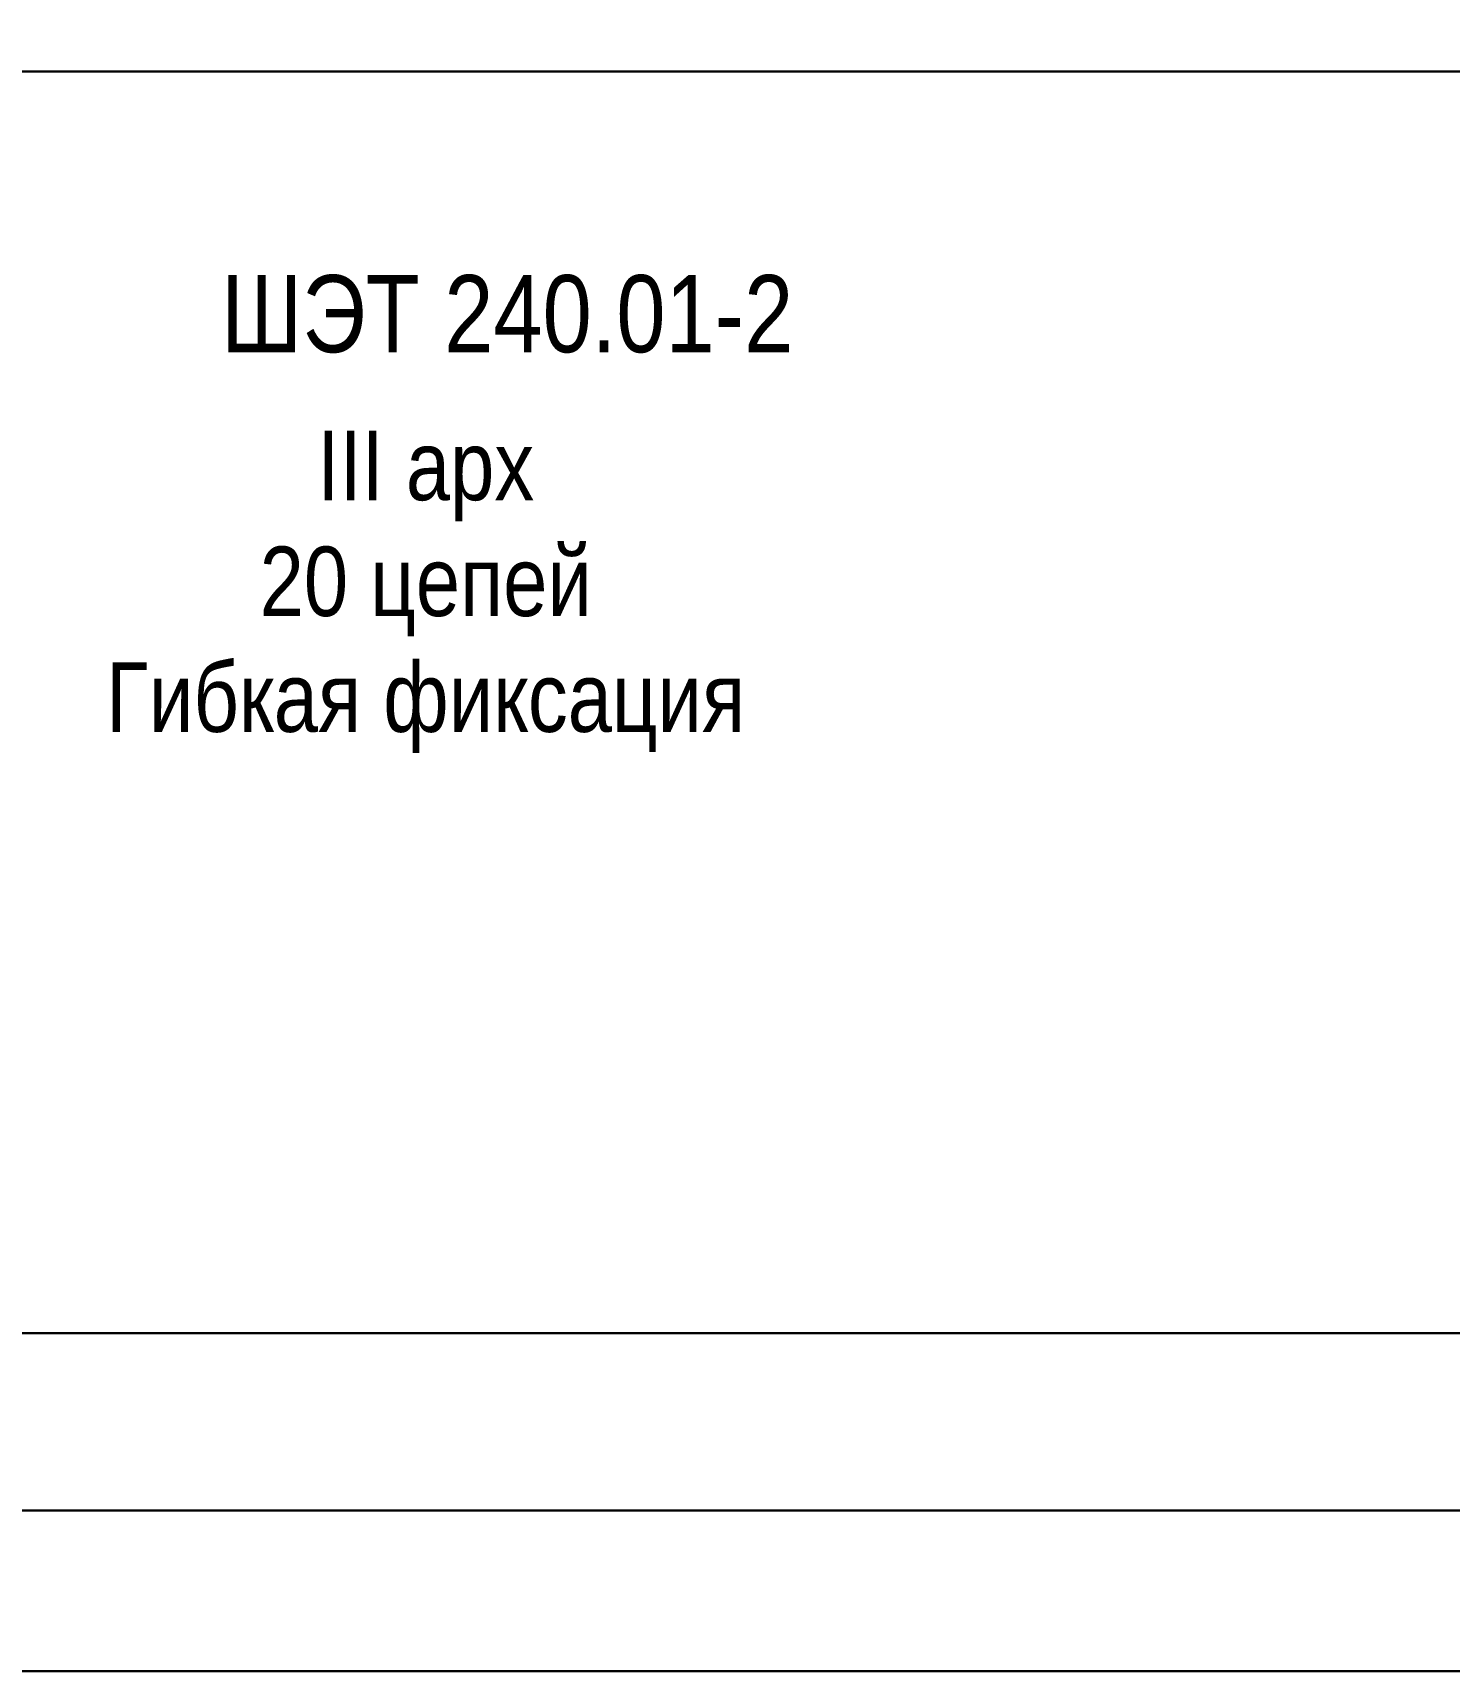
# Model space of a CAD drawing. Header units: millimetres. Extents: x -2550 to 7325, y -3772 to 3128.
# Drawn here: x -837 to 81, y -1858 to -797 of the extents above; entities that cross this region are included whole.
import ezdxf

# ---------------------------------------------------------------- set-up
doc = ezdxf.new("R2010")
doc.units = ezdxf.units.MM
doc.layers.add('Основная', color=7, linetype='Continuous', lineweight=30)
doc.styles.add('Narrow', font='ARIALN.TTF')

msp = doc.modelspace()

# ---------------------------------------------------------------- linework, layer by layer
at = {"layer": 'Основная'}
msp.add_lwpolyline([(-1638, 3128), (3253, 3128), (3253, -1754), (-1638, -1754)], close=True, dxfattribs=at)
at = {"layer": 'Основная', "color": 4}
msp.add_lwpolyline([(-1547, -822), (975, -822), (975, -1639), (-1547, -1639)], close=True, dxfattribs=at)
at = {"layer": 'Основная'}
msp.add_lwpolyline([(-2509, -1858), (3983, -1858)], dxfattribs=at)

# ---------------------------------------------------------------- texts
at = {"layer": 'Основная', "color": 2, "style": 'Narrow'}
msp.add_text('ШЭТ 240.01-2', height=50, dxfattribs=at).set_placement((-714.6, -1003.9))
at = {"layer": 'Основная', "insert": (-582, -1159), "char_height": 45, "width": 624, "attachment_point": 5, "style": 'Narrow'}
msp.add_mtext('{\\C6;III арх\\P20 цепей\\PГибкая фиксация}', dxfattribs=at)

doc.saveas('drawing.dxf')
